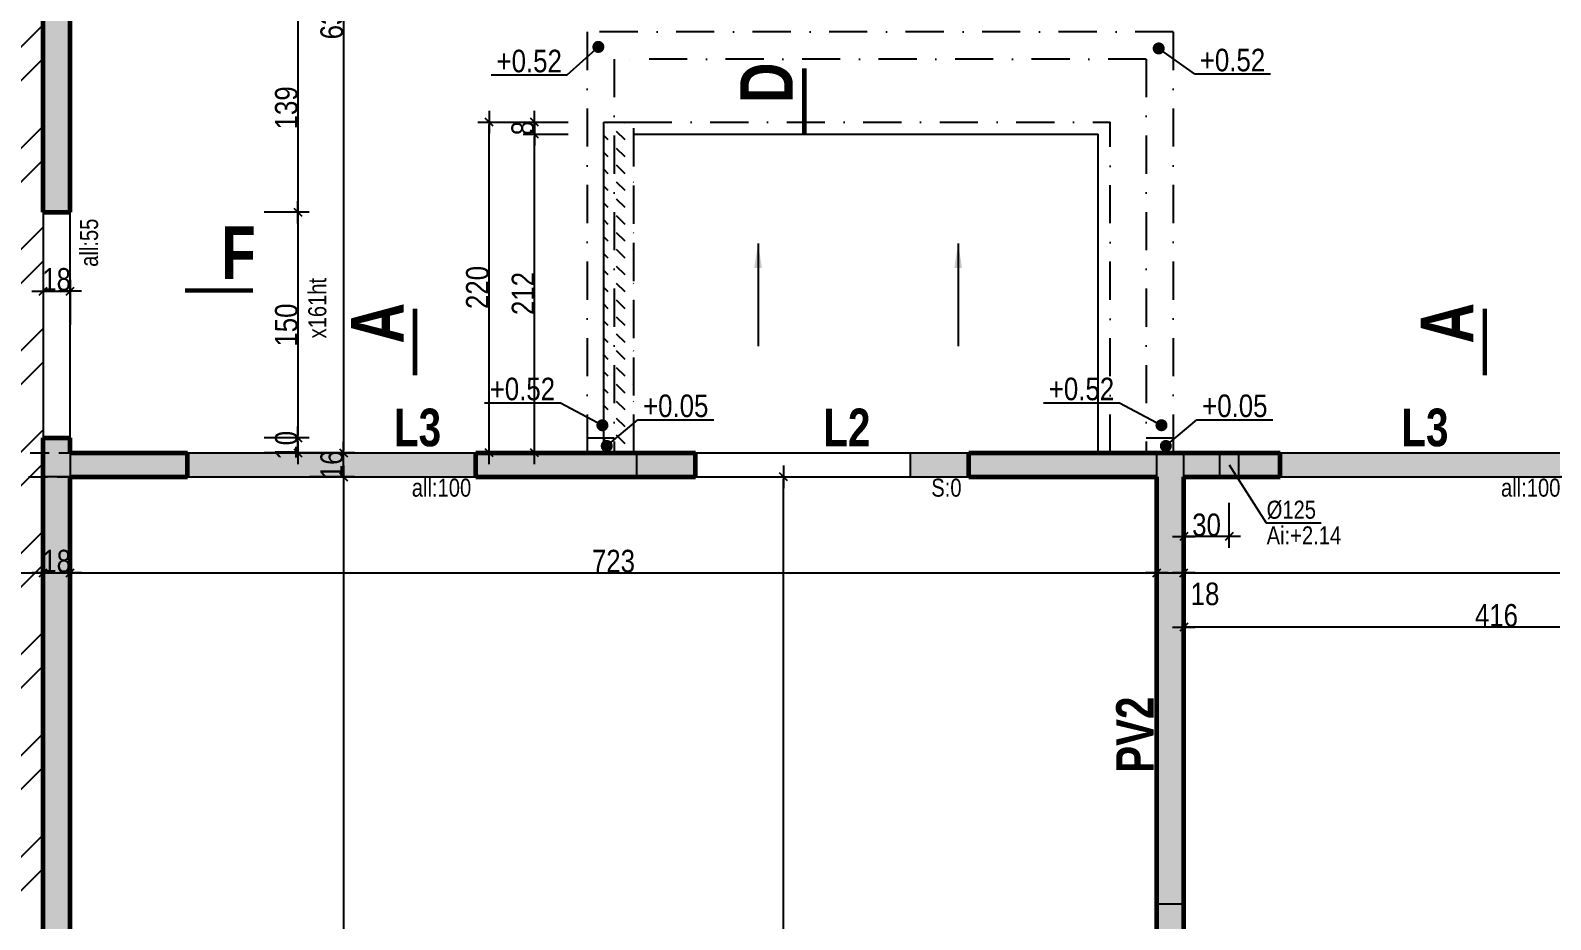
# Model space of a CAD drawing. Header units: millimetres. Extents: x -1734 to 5256, y -3612 to 588.
# Drawn here: x 2379 to 3391, y -632 to -41 of the extents above; entities that cross this region are included whole.
import ezdxf
from ezdxf.enums import TextEntityAlignment as Align

# ---------------------------------------------------------------- set-up
doc = ezdxf.new("R2010")
doc.units = ezdxf.units.MM
doc.linetypes.add('CACHEX2', pattern=[19.05, 12.7, -6.35])
doc.linetypes.add('TIRETPTX2', pattern=[50.8, 25.4, -12.7, 0, -12.7])
for name, color, linetype in [('01_cote_gen', 4, 'Continuous'), ('01_isolant ext', 2, 'TIRETPTX2'), ('01_linteaux', 2, 'Continuous'), ('01_murs_sup', 2, 'CACHEX2'), ('01_poch_murs', 253, 'Continuous'), ('01_poch_poteaux', 250, 'Continuous'), ('01_resv', 32, 'Continuous'), ('01_texte', 230, 'Continuous'), ('AA_COTES', 2, 'Continuous')]:
    doc.layers.add(name, color=color, linetype=linetype)
doc.layers.add('01_murs_coup', color=5, linetype='Continuous', lineweight=60)
doc.styles.add('Arial Narrow', font='ARIALN.TTF')
doc.styles.add('impact', font='impact.ttf')
doc.styles.add('MATTE_TXT', font='arial.ttf')
doc.styles.add('STYLE2', font='ARIALN.TTF')
doc.dimstyles.new('JB50', dxfattribs={"dimscale": 0.1, "dimtxt": 150, "dimasz": 15, "dimexe": 0.1, "dimexo": 0.1, "dimgap": 0.09, "dimtad": 1, "dimdec": 1, "dimdsep": 46, "dimtxsty": 'STYLE2', "dimblk1": 'BOND_G', "dimblk2": 'BOND_D', "dimsah": 1, "dimcen": 1.5, "dimdle": 0.01, "dimse1": 1, "dimse2": 1, "dimclrd": 4, "dimclre": 2, "dimclrt": 6, "dimazin": 2, "dimtfac": 2.333333, "dimtdec": 1, "dimtix": 1, "dimtmove": 2, "dimatfit": 3, "dimldrblk": 'BOND_G', "dimfxl": 1, "dimtolj": 1, "dimtzin": 0, "dimarcsym": 0})
pattern_1 = [(135, (-68736.468, 24963.4096), (-11.22532015, 9e-16), [7.9375, -7.9375])]

# ---------------------------------------------------------------- blocks, each defined once
blk = doc.blocks.new('BOND_G')
at = {"layer": 'AA_COTES', "color": 0}
for p, q in [((0, -5), (0, 15)), ((5, 0), (-5, 0)), ((1.77, 1.77), (-1.77, -1.77))]:
    blk.add_line(p, q, dxfattribs=at)
blk = doc.blocks.new('BOND_D')
at = {"layer": 'AA_COTES', "color": 0}
for p, q in [((5, 0), (-5, 0)), ((-1.77, -1.77), (1.77, 1.77)), ((0, 5), (0, -15))]:
    blk.add_line(p, q, dxfattribs=at)
blk = doc.blocks.new('*D33')
at = {"layer": '01_cote_gen', "color": 4, "lineweight": -2, "transparency": 16777216}
blk.add_line((2262.2, -401.5), (2386.2, -401.5), dxfattribs=at)
at = {"layer": 'DEFPOINTS', "color": 0}
for p in [(2387.7, -401.5), (2260.7, -413.9), (2387.7, -417.5)]:
    blk.add_point(p, dxfattribs=at)
at = {"layer": '01_cote_gen', "color": 4, "lineweight": -2, "transparency": 16777216, "xscale": 1.5, "yscale": 1.5, "zscale": 1.5, "rotation": 180}
blk.add_blockref('BOND_G', (2260.7, -401.5), dxfattribs=at)
at = {"layer": '01_cote_gen', "color": 4, "lineweight": -2, "transparency": 16777216, "xscale": 1.5, "yscale": 1.5, "zscale": 1.5}
blk.add_blockref('BOND_D', (2387.7, -401.5), dxfattribs=at)
at = {"layer": '01_cote_gen', "color": 6, "transparency": 16777216, "insert": (2346.9, -393), "char_height": 15, "attachment_point": 5, "style": 'STYLE2'}
blk.add_mtext('\\A1;127', dxfattribs=at)
blk = doc.blocks.new('*D97')
at = {"layer": '01_cote_gen', "color": 4, "lineweight": -2, "transparency": 16777216}
blk.add_line((2389.2, -214.1), (2404.2, -214.1), dxfattribs=at)
at = {"layer": 'DEFPOINTS', "color": 0}
for p in [(2405.7, -214.1), (2387.7, -236.6), (2405.7, -311.7)]:
    blk.add_point(p, dxfattribs=at)
at = {"layer": '01_cote_gen', "color": 4, "lineweight": -2, "transparency": 16777216, "xscale": 1.5, "yscale": 1.5, "zscale": 1.5, "rotation": 180}
blk.add_blockref('BOND_G', (2387.7, -214.1), dxfattribs=at)
at = {"layer": '01_cote_gen', "color": 4, "lineweight": -2, "transparency": 16777216, "xscale": 1.5, "yscale": 1.5, "zscale": 1.5}
blk.add_blockref('BOND_D', (2405.7, -214.1), dxfattribs=at)
at = {"layer": '01_cote_gen', "color": 6, "transparency": 16777216, "insert": (2396.7, -206.4), "char_height": 15, "attachment_point": 5, "style": 'STYLE2'}
blk.add_mtext('\\A1;18', dxfattribs=at)
blk = doc.blocks.new('*D120')
at = {"layer": '01_murs_coup', "color": 4, "lineweight": -2, "transparency": 16777216}
for p, q in [((2587.5, -320.2), (2587.5, -318.7)), ((2587.5, -337.7), (2587.5, -321.7)), ((2587.5, -339.2), (2587.5, -340.7))]:
    blk.add_line(p, q, dxfattribs=at)
at = {"layer": 'DEFPOINTS', "color": 0}
for p in [(2586.1, -321.7), (2587.5, -321.7), (2586.1, -337.7)]:
    blk.add_point(p, dxfattribs=at)
at = {"layer": '01_murs_coup', "color": 4, "lineweight": -2, "transparency": 16777216, "xscale": 1.5, "yscale": 1.5, "zscale": 1.5}
for name, p, rotation in [('BOND_D', (2587.5, -321.7), 270), ('BOND_G', (2587.5, -337.7), 90)]:
    blk.add_blockref(name, p, dxfattribs=dict(at, rotation=rotation))
at = {"layer": '01_murs_coup', "color": 6, "transparency": 16777216, "insert": (2579.8, -329.7), "char_height": 15, "attachment_point": 5, "rotation": 90, "style": 'STYLE2'}
blk.add_mtext('\\A1;16', dxfattribs=at)
blk = doc.blocks.new('*D121')
at = {"layer": '01_cote_gen', "color": 4, "lineweight": -2, "transparency": 16777216}
blk.add_line((2587.5, -339.2), (2587.5, -1029.2), dxfattribs=at)
at = {"layer": 'DEFPOINTS', "color": 0}
for p in [(2548.3, -337.7), (2580.8, -1030.7), (2587.5, -1030.7)]:
    blk.add_point(p, dxfattribs=at)
at = {"layer": '01_cote_gen', "color": 4, "lineweight": -2, "transparency": 16777216, "xscale": 1.5, "yscale": 1.5, "zscale": 1.5}
for name, p, rotation in [('BOND_G', (2587.5, -337.7), 90), ('BOND_D', (2587.5, -1030.7), 270)]:
    blk.add_blockref(name, p, dxfattribs=dict(at, rotation=rotation))
at = {"layer": '01_cote_gen', "color": 6, "transparency": 16777216, "insert": (2579.8, -684.2), "char_height": 15, "attachment_point": 5, "rotation": 90, "style": 'STYLE2'}
blk.add_mtext('\\A1;693', dxfattribs=at)
blk = doc.blocks.new('*D179')
at = {"layer": '01_cote_gen', "color": 4, "lineweight": -2, "transparency": 16777216}
blk.add_line((2389.2, -401.5), (2404.2, -401.5), dxfattribs=at)
at = {"layer": 'DEFPOINTS', "color": 0}
for p in [(2387.7, -374.8), (2405.7, -374.8), (2405.7, -401.5)]:
    blk.add_point(p, dxfattribs=at)
at = {"layer": '01_cote_gen', "color": 4, "lineweight": -2, "transparency": 16777216, "xscale": 1.5, "yscale": 1.5, "zscale": 1.5, "rotation": 180}
blk.add_blockref('BOND_G', (2387.7, -401.5), dxfattribs=at)
at = {"layer": '01_cote_gen', "color": 4, "lineweight": -2, "transparency": 16777216, "xscale": 1.5, "yscale": 1.5, "zscale": 1.5}
blk.add_blockref('BOND_D', (2405.7, -401.5), dxfattribs=at)
at = {"layer": '01_cote_gen', "color": 6, "transparency": 16777216, "insert": (2396.7, -393.8), "char_height": 15, "attachment_point": 5, "style": 'STYLE2'}
blk.add_mtext('\\A1;18', dxfattribs=at)
blk = doc.blocks.new('*D180')
at = {"layer": '01_cote_gen', "color": 4, "lineweight": -2, "transparency": 16777216}
blk.add_line((2407.2, -401.5), (3127.2, -401.5), dxfattribs=at)
at = {"layer": 'DEFPOINTS', "color": 0}
for p in [(3128.7, -401.5), (2405.7, -449.8), (3128.7, -449.8)]:
    blk.add_point(p, dxfattribs=at)
at = {"layer": '01_cote_gen', "color": 4, "lineweight": -2, "transparency": 16777216, "xscale": 1.5, "yscale": 1.5, "zscale": 1.5, "rotation": 180}
blk.add_blockref('BOND_G', (2405.7, -401.5), dxfattribs=at)
at = {"layer": '01_cote_gen', "color": 4, "lineweight": -2, "transparency": 16777216, "xscale": 1.5, "yscale": 1.5, "zscale": 1.5}
blk.add_blockref('BOND_D', (3128.7, -401.5), dxfattribs=at)
at = {"layer": '01_cote_gen', "color": 6, "transparency": 16777216, "insert": (2767.2, -393.8), "char_height": 15, "attachment_point": 5, "style": 'STYLE2'}
blk.add_mtext('\\A1;723', dxfattribs=at)
blk = doc.blocks.new('*D181')
at = {"layer": '01_cote_gen', "color": 4, "lineweight": -2, "transparency": 16777216}
blk.add_line((3130.2, -401.5), (3145.2, -401.5), dxfattribs=at)
at = {"layer": 'DEFPOINTS', "color": 0}
for p in [(3146.7, -401.5), (3146.7, -428.9), (3128.7, -449.8)]:
    blk.add_point(p, dxfattribs=at)
at = {"layer": '01_cote_gen', "color": 4, "lineweight": -2, "transparency": 16777216, "xscale": 1.5, "yscale": 1.5, "zscale": 1.5, "rotation": 180}
blk.add_blockref('BOND_G', (3128.7, -401.5), dxfattribs=at)
at = {"layer": '01_cote_gen', "color": 4, "lineweight": -2, "transparency": 16777216, "xscale": 1.5, "yscale": 1.5, "zscale": 1.5}
blk.add_blockref('BOND_D', (3146.7, -401.5), dxfattribs=at)
at = {"layer": '01_cote_gen', "color": 6, "transparency": 16777216, "insert": (3160.8, -415.6), "char_height": 15, "attachment_point": 5, "style": 'STYLE2'}
blk.add_mtext('\\A1;18', dxfattribs=at)
blk = doc.blocks.new('*D182')
at = {"layer": '01_cote_gen', "color": 4, "lineweight": -2, "transparency": 16777216}
blk.add_line((3148.2, -401.5), (4092.2, -401.5), dxfattribs=at)
at = {"layer": 'DEFPOINTS', "color": 0}
for p in [(4093.7, -401.5), (3146.7, -428.9), (4093.7, -466.7)]:
    blk.add_point(p, dxfattribs=at)
at = {"layer": '01_cote_gen', "color": 4, "lineweight": -2, "transparency": 16777216, "xscale": 1.5, "yscale": 1.5, "zscale": 1.5, "rotation": 180}
blk.add_blockref('BOND_G', (3146.7, -401.5), dxfattribs=at)
at = {"layer": '01_cote_gen', "color": 4, "lineweight": -2, "transparency": 16777216, "xscale": 1.5, "yscale": 1.5, "zscale": 1.5}
blk.add_blockref('BOND_D', (4093.7, -401.5), dxfattribs=at)
at = {"layer": '01_cote_gen', "color": 6, "transparency": 16777216, "insert": (3620.2, -393.8), "char_height": 15, "attachment_point": 5, "style": 'STYLE2'}
blk.add_mtext('\\A1;947', dxfattribs=at)
blk = doc.blocks.new('*D262')
at = {"layer": '01_cote_gen', "color": 4, "lineweight": -2, "transparency": 16777216}
blk.add_line((2557.2, -24.2), (2557.2, -160.2), dxfattribs=at)
at = {"layer": 'DEFPOINTS', "color": 0}
for p in [(2396.7, -22.7), (2396.7, -161.7), (2557.2, -161.7)]:
    blk.add_point(p, dxfattribs=at)
at = {"layer": '01_cote_gen', "color": 4, "lineweight": -2, "transparency": 16777216, "xscale": 1.5, "yscale": 1.5, "zscale": 1.5}
for name, p, rotation in [('BOND_G', (2557.2, -22.7), 90), ('BOND_D', (2557.2, -161.7), 270)]:
    blk.add_blockref(name, p, dxfattribs=dict(at, rotation=rotation))
at = {"layer": '01_cote_gen', "color": 6, "transparency": 16777216, "insert": (2549.6, -92.2), "char_height": 15, "attachment_point": 5, "rotation": 90, "style": 'STYLE2'}
blk.add_mtext('\\A1;139', dxfattribs=at)
blk = doc.blocks.new('*D263')
at = {"layer": '01_cote_gen', "color": 4, "lineweight": -2, "transparency": 16777216}
blk.add_line((2557.2, -163.2), (2557.2, -310.2), dxfattribs=at)
at = {"layer": 'DEFPOINTS', "color": 0}
for p in [(2396.7, -161.7), (2396.7, -311.7), (2557.2, -311.7)]:
    blk.add_point(p, dxfattribs=at)
at = {"layer": '01_cote_gen', "color": 4, "lineweight": -2, "transparency": 16777216, "xscale": 1.5, "yscale": 1.5, "zscale": 1.5}
for name, p, rotation in [('BOND_G', (2557.2, -161.7), 90), ('BOND_D', (2557.2, -311.7), 270)]:
    blk.add_blockref(name, p, dxfattribs=dict(at, rotation=rotation))
at = {"layer": '01_cote_gen', "color": 6, "transparency": 16777216, "insert": (2549.6, -236.7), "char_height": 15, "attachment_point": 5, "rotation": 90, "style": 'STYLE2'}
blk.add_mtext('\\A1;150', dxfattribs=at)
blk = doc.blocks.new('*D264')
at = {"layer": '01_cote_gen', "color": 4, "lineweight": -2, "transparency": 16777216}
for p, q in [((2557.2, -310.2), (2557.2, -308.7)), ((2557.2, -321.7), (2557.2, -311.7)), ((2557.2, -323.2), (2557.2, -324.7))]:
    blk.add_line(p, q, dxfattribs=at)
at = {"layer": 'DEFPOINTS', "color": 0}
for p in [(2405.7, -311.7), (2557.2, -311.7), (2483.7, -321.7)]:
    blk.add_point(p, dxfattribs=at)
at = {"layer": '01_cote_gen', "color": 4, "lineweight": -2, "transparency": 16777216, "xscale": 1.5, "yscale": 1.5, "zscale": 1.5}
for name, p, rotation in [('BOND_D', (2557.2, -311.7), 270), ('BOND_G', (2557.2, -321.7), 90)]:
    blk.add_blockref(name, p, dxfattribs=dict(at, rotation=rotation))
at = {"layer": '01_cote_gen', "color": 6, "transparency": 16777216, "insert": (2549.6, -316.7), "char_height": 15, "attachment_point": 5, "rotation": 90, "style": 'STYLE2'}
blk.add_mtext('\\A1;10', dxfattribs=at)
blk = doc.blocks.new('*D266')
at = {"layer": '01_cote_gen', "color": 4, "lineweight": -2, "transparency": 16777216}
blk.add_line((2587.5, 314.8), (2587.5, -320.2), dxfattribs=at)
at = {"layer": 'DEFPOINTS', "color": 0}
for p in [(2595, 316.3), (2587.5, -321.7), (2607.7, -321.7)]:
    blk.add_point(p, dxfattribs=at)
at = {"layer": '01_cote_gen', "color": 4, "lineweight": -2, "transparency": 16777216, "xscale": 1.5, "yscale": 1.5, "zscale": 1.5}
for name, p, rotation in [('BOND_G', (2587.5, 316.3), 90), ('BOND_D', (2587.5, -321.7), 270)]:
    blk.add_blockref(name, p, dxfattribs=dict(at, rotation=rotation))
at = {"layer": '01_cote_gen', "color": 6, "transparency": 16777216, "insert": (2579.8, -32.3), "char_height": 15, "attachment_point": 5, "rotation": 90, "style": 'STYLE2'}
blk.add_mtext('\\A1;638', dxfattribs=at)
blk = doc.blocks.new('*D456')
at = {"layer": '01_cote_gen', "color": 4, "lineweight": -2, "transparency": 16777216}
blk.add_line((2714.6, -320.2), (2714.6, -111.2), dxfattribs=at)
at = {"layer": 'DEFPOINTS', "color": 0}
for p in [(2714.6, -109.7), (2780.7, -109.7), (2767.7, -321.7)]:
    blk.add_point(p, dxfattribs=at)
at = {"layer": '01_cote_gen', "color": 4, "lineweight": -2, "transparency": 16777216, "xscale": 1.5, "yscale": 1.5, "zscale": 1.5}
for name, p, rotation in [('BOND_D', (2714.6, -109.7), 90), ('BOND_G', (2714.6, -321.7), 270)]:
    blk.add_blockref(name, p, dxfattribs=dict(at, rotation=rotation))
at = {"layer": '01_cote_gen', "color": 6, "transparency": 16777216, "insert": (2707, -215.7), "char_height": 15, "attachment_point": 5, "rotation": 90, "style": 'STYLE2'}
blk.add_mtext('\\A1;212', dxfattribs=at)
blk = doc.blocks.new('*D457')
at = {"layer": '01_cote_gen', "color": 4, "lineweight": -2, "transparency": 16777216}
blk.add_line((2684.4, -320.2), (2684.4, -103.2), dxfattribs=at)
at = {"layer": 'DEFPOINTS', "color": 0}
for p in [(2684.4, -101.7), (2821.7, -101.7), (2821.7, -321.7)]:
    blk.add_point(p, dxfattribs=at)
at = {"layer": '01_cote_gen', "color": 4, "lineweight": -2, "transparency": 16777216, "xscale": 1.5, "yscale": 1.5, "zscale": 1.5}
for name, p, rotation in [('BOND_D', (2684.4, -101.7), 90), ('BOND_G', (2684.4, -321.7), 270)]:
    blk.add_blockref(name, p, dxfattribs=dict(at, rotation=rotation))
at = {"layer": '01_cote_gen', "color": 6, "transparency": 16777216, "insert": (2676.7, -211.7), "char_height": 15, "attachment_point": 5, "rotation": 90, "style": 'STYLE2'}
blk.add_mtext('\\A1;220', dxfattribs=at)
blk = doc.blocks.new('*D458')
at = {"layer": '01_cote_gen', "color": 4, "lineweight": -2, "transparency": 16777216}
for p, q in [((2714.6, -100.2), (2714.6, -98.7)), ((2714.6, -101.7), (2714.6, -109.7)), ((2714.6, -111.2), (2714.6, -112.7))]:
    blk.add_line(p, q, dxfattribs=at)
at = {"layer": 'DEFPOINTS', "color": 0}
for p in [(2714.6, -109.7), (2780.7, -101.7), (2780.7, -109.7)]:
    blk.add_point(p, dxfattribs=at)
at = {"layer": '01_cote_gen', "color": 4, "lineweight": -2, "transparency": 16777216, "xscale": 1.5, "yscale": 1.5, "zscale": 1.5}
for name, p, rotation in [('BOND_G', (2714.6, -101.7), 270), ('BOND_D', (2714.6, -109.7), 90)]:
    blk.add_blockref(name, p, dxfattribs=dict(at, rotation=rotation))
at = {"layer": '01_cote_gen', "color": 6, "transparency": 16777216, "insert": (2706.9, -105.7), "char_height": 15, "attachment_point": 5, "rotation": 90, "style": 'STYLE2'}
blk.add_mtext('\\A1;8', dxfattribs=at)
blk = doc.blocks.new('*D571')
at = {"layer": '01_cote_gen', "color": 4, "lineweight": -2, "transparency": 16777216}
blk.add_line((2880.4, -969.2), (2880.4, -339.2), dxfattribs=at)
at = {"layer": 'DEFPOINTS', "color": 0}
for p in [(2880.4, -337.7), (2934.1, -337.7), (2902.9, -970.7)]:
    blk.add_point(p, dxfattribs=at)
at = {"layer": '01_cote_gen', "color": 4, "lineweight": -2, "transparency": 16777216, "xscale": 1.5, "yscale": 1.5, "zscale": 1.5}
for name, p, rotation in [('BOND_D', (2880.4, -337.7), 90), ('BOND_G', (2880.4, -970.7), 270)]:
    blk.add_blockref(name, p, dxfattribs=dict(at, rotation=rotation))
at = {"layer": '01_cote_gen', "color": 6, "transparency": 16777216, "insert": (2872.8, -654.2), "char_height": 15, "attachment_point": 5, "rotation": 90, "style": 'STYLE2'}
blk.add_mtext('\\A1;633', dxfattribs=at)
blk = doc.blocks.new('*D678')
at = {"layer": '01_cote_gen', "color": 4, "lineweight": -2, "transparency": 16777216}
blk.add_line((3175.3, -377.4), (3148.2, -377.4), dxfattribs=at)
at = {"layer": 'DEFPOINTS', "color": 0}
for p in [(3176.8, -329.7), (3146.7, -355), (3146.7, -377.4)]:
    blk.add_point(p, dxfattribs=at)
at = {"layer": '01_cote_gen', "color": 4, "lineweight": -2, "transparency": 16777216, "xscale": 1.5, "yscale": 1.5, "zscale": 1.5, "rotation": 180}
blk.add_blockref('BOND_D', (3146.7, -377.4), dxfattribs=at)
at = {"layer": '01_cote_gen', "color": 4, "lineweight": -2, "transparency": 16777216, "xscale": 1.5, "yscale": 1.5, "zscale": 1.5}
blk.add_blockref('BOND_G', (3176.8, -377.4), dxfattribs=at)
at = {"layer": '01_cote_gen', "color": 6, "transparency": 16777216, "insert": (3161.8, -369.7), "char_height": 15, "attachment_point": 5, "style": 'STYLE2'}
blk.add_mtext('\\A1;30', dxfattribs=at)
blk = doc.blocks.new('*D679')
at = {"layer": '01_cote_gen', "color": 4, "lineweight": -2, "transparency": 16777216}
blk.add_line((3561.2, -437.6), (3148.2, -437.6), dxfattribs=at)
at = {"layer": 'DEFPOINTS', "color": 0}
for p in [(3562.7, -329.7), (3146.7, -434.5), (3146.7, -437.6)]:
    blk.add_point(p, dxfattribs=at)
at = {"layer": '01_cote_gen', "color": 4, "lineweight": -2, "transparency": 16777216, "xscale": 1.5, "yscale": 1.5, "zscale": 1.5, "rotation": 180}
blk.add_blockref('BOND_D', (3146.7, -437.6), dxfattribs=at)
at = {"layer": '01_cote_gen', "color": 4, "lineweight": -2, "transparency": 16777216, "xscale": 1.5, "yscale": 1.5, "zscale": 1.5}
blk.add_blockref('BOND_G', (3562.7, -437.6), dxfattribs=at)
at = {"layer": '01_cote_gen', "color": 6, "transparency": 16777216, "insert": (3354.7, -429.9), "char_height": 15, "attachment_point": 5, "style": 'STYLE2'}
blk.add_mtext('\\A1;416', dxfattribs=at)

msp = doc.modelspace()

# ---------------------------------------------------------------- hatches: boundary and pattern name
at = {"layer": '01_murs_sup'}
h = msp.add_hatch(dxfattribs=at)
h.set_pattern_fill('DASH', color=256, scale=2.5, angle=135)
h.set_pattern_definition(pattern_1)
h.paths.add_polyline_path([(2263.73, 314.3), (2245.73, 314.3), (2245.73, 215.3), (2263.73, 215.3)])
h.paths.add_polyline_path([(2263.73, 125.3), (2245.73, 125.3), (2245.73, 67.3), (2263.73, 67.3)])
h.paths.add_polyline_path([(2263.73, -22.7), (2245.73, -22.7), (2245.73, -161.7), (2263.73, -161.7)])
h.paths.add_polyline_path([(2405.73, 314.3), (2387.73, 314.3), (2387.73, 215.3), (2405.73, 215.3)])
h.paths.add_polyline_path([(2405.73, 125.3), (2387.73, 125.3), (2387.73, 67.3), (2405.73, 67.3)])
h.paths.add_polyline_path([(2405.73, -22.7), (2387.73, -22.7), (2387.73, -161.7), (2405.73, -161.7)])
h.paths.add_polyline_path([(2057.73, -321.69), (1717.73, -321.69), (1625.73, -321.69), (1625.73, -337.69), (2039.73, -337.69), (2039.73, -654.68), (1721.73, -654.68), (1721.73, -995.68), (1678.73, -995.68), (1678.73, -1030.68), (1298.73, -1030.68), (1298.73, -1048.68), (1696.73, -1048.68), (1696.73, -1013.68), (2039.73, -1013.68), (2039.73, -1048.68), (2057.73, -1048.68), (2057.73, -990.68), (2039.73, -990.68), (2039.73, -995.68), (1739.73, -995.68), (1739.73, -672.68), (2039.73, -672.68), (2039.73, -857.68), (2057.73, -857.68)])
h.paths.add_polyline_path([(1353.73, -321.69), (952.73, -321.69), (853.73, -321.69), (853.73, -337.69), (954.73, -337.69), (954.73, -1030.68), (830.73, -1030.68), (830.73, -1048.68), (1196.73, -1048.68), (1196.73, -1030.68), (972.73, -1030.68), (972.73, -337.69), (1353.73, -337.69)])
h = msp.add_hatch(dxfattribs=at)
h.set_pattern_fill('DASH', color=256, scale=2.5, angle=135)
h.set_pattern_definition([(135, (-60861.466, 28600.782), (-11.22532015, 9e-16), [7.9375, -7.9375])])
h.paths.add_polyline_path([(2767.7, -101.69), (2760.73, -101.69), (2760.73, -321.69), (2767.7, -321.69)])
h.paths.add_polyline_path([(2780.73, -101.69), (2767.7, -101.69), (2767.7, -321.69), (2780.73, -321.69)])
h = msp.add_hatch(dxfattribs=at)
h.set_pattern_fill('DASH', color=256, scale=2.5, angle=135)
h.set_pattern_definition(pattern_1)
h.paths.add_polyline_path([(2263.73, -311.7), (2245.73, -311.7), (2245.73, -321.69), (2059.73, -321.69), (2059.73, -857.65), (2077.73, -857.65), (2077.73, -469.68), (2242.73, -469.68), (2242.73, -672.68), (2260.73, -672.68), (2260.73, -451.68), (2260.73, -445.68), (2250.73, -445.68), (2250.73, -451.68), (2077.73, -451.68), (2077.73, -337.69), (2250.73, -337.69), (2250.73, -343.69), (2260.73, -343.69), (2260.73, -337.69), (2263.73, -337.69)])
h.paths.add_polyline_path([(2782.73, -321.69), (2780.73, -321.69), (2405.73, -321.69), (2405.73, -311.7), (2387.73, -311.7), (2387.73, -1048.68), (2708.73, -1048.68), (2708.73, -1030.68), (2405.73, -1030.68), (2405.73, -337.69), (2782.73, -337.69)])
h.paths.add_polyline_path([(3744.73, -321.69), (3742.73, -321.69), (2964.73, -321.69), (2964.73, -337.69), (3128.73, -337.69), (3128.73, -970.68), (2942.73, -970.68), (2942.73, -1030.68), (2810.73, -1030.68), (2810.73, -1048.68), (2960.73, -1048.68), (2960.73, -988.68), (3128.73, -988.68), (3128.73, -1048.68), (3387.73, -1048.68), (3387.73, -1030.68), (3146.73, -1030.68), (3146.73, -337.69), (3744.73, -337.69)])
at = {"layer": '01_poch_murs'}
h = msp.add_hatch(dxfattribs=at)
h.set_pattern_fill('ANSI32', color=256, scale=5)
h.paths.add_polyline_path([(4093.73, -1048.68), (3639.73, -1048.68), (3639.73, -1065.68), (3629.73, -1065.68), (3629.73, -1048.68), (3489.73, -1048.68), (3387.73, -1048.68), (3128.73, -1048.68), (3128.73, -988.68), (2960.73, -988.68), (2960.73, -1048.68), (2810.73, -1048.68), (2708.73, -1048.68), (2387.73, -1048.68), (2387.73, -337.69), (2260.73, -337.69), (2260.73, -343.69), (2250.73, -343.69), (2250.73, -337.69), (2167.73, -337.69), (2167.73, -343.69), (2167.73, -349.69), (2257.72, -349.69, -0.4142136), (2167.73, -439.68), (2167.73, -445.68), (2167.73, -451.68), (2250.73, -451.68), (2250.73, -445.68), (2260.73, -445.68), (2260.73, -451.68), (2260.73, -672.68), (2242.73, -672.68), (2077.73, -672.68), (2077.73, -857.68), (2077.73, -864.68), (2087.73, -864.68, -0.2134218), (2077.73, -887.04), (2077.73, -896.93, -0.3500011), (2147.73, -984.68), (2077.73, -984.68), (2077.73, -990.68), (2077.73, -1048.68), (2059.73, -1048.68), (2059.73, -1172.68), (2332.73, -1172.68), (2387.73, -1172.68), (2701.73, -1172.68), (3387.73, -1172.68), (3489.73, -1172.68), (3629.73, -1172.68), (3629.73, -1167.68), (3639.73, -1167.68), (3639.73, -1172.68), (4093.73, -1172.68)])
h.paths.add_polyline_path([(4768.73, -1066.7), (4768.73, -1048.68), (4523.73, -1048.68), (4111.73, -1048.68), (4111.73, -1172.68), (4349.73, -1172.68), (4451.73, -1172.68), (4768.73, -1172.68), (4768.73, -1168.7)])
h.paths.add_polyline_path([(2057.73, -1048.68), (2039.73, -1048.68), (2039.73, -1013.68), (1696.73, -1013.68), (1696.73, -1048.68), (1414.73, -1048.68), (1363.73, -1048.68), (1363.73, -1155.16), (1363.73, -1172.74), (1414.73, -1172.74), (2057.73, -1172.74)])
h.paths.add_polyline_path([(1363.73, -1048.68), (1312.73, -1048.68), (830.73, -1048.68), (728.73, -1048.68), (690.73, -1048.68), (690.73, -1172.7), (711.73, -1172.7), (713.73, -1172.7), (813.73, -1172.72), (1323.73, -1172.74), (1363.73, -1172.74), (1363.73, -1155.16), (1363.73, -1149.88)])
h.paths.add_polyline_path([(2387.73, -161.7), (2387.73, -22.7), (2387.73, 67.3), (2387.73, 125.3), (2387.73, 215.3), (2387.73, 296.3), (2263.73, 296.3), (2263.73, 215.3), (2263.73, 125.3), (2263.73, 67.3), (2263.73, -22.7), (2263.73, -161.7), (2263.73, -311.7), (2263.73, -321.69), (2387.73, -321.69), (2387.73, -311.7)])
h.paths.add_polyline_path([(2387.73, -321.69), (2263.73, -321.69), (2263.73, -337.69), (2387.73, -337.69)])
h = msp.add_hatch(color=256, dxfattribs=at)
h.dxf.hatch_style = 1
h.paths.add_polyline_path([(972.73, -621.69), (954.73, -621.69), (954.73, -1030.68), (830.73, -1030.68), (830.73, -1048.68), (1312.73, -1048.68), (1312.73, -1030.68), (972.73, -1030.68)])
h.paths.add_polyline_path([(325.73, -760.69), (309.73, -760.69), (309.73, -839.69), (325.73, -839.69)])
h.paths.add_polyline_path([(325.73, -1031.69), (309.73, -1031.69), (309.73, -1172.7), (325.73, -1172.7)])
h.paths.add_polyline_path([(690.73, -1048.68), (728.73, -1048.68), (728.73, -1030.68), (672.73, -1030.68), (672.73, -1172.7), (690.73, -1172.7)])
h.paths.add_polyline_path([(2057.73, -1172.74), (1414.73, -1172.74), (1414.73, -1190.74), (2039.73, -1190.74), (2039.73, -1885.7), (1890.74, -1885.7), (1890.74, -1901.7), (2057.73, -1901.7)])
h.paths.add_polyline_path([(2077.73, -990.68), (2059.73, -990.68), (2059.73, -1048.68), (2077.73, -1048.68)])
h.paths.add_polyline_path([(2077.73, -469.68), (2242.73, -469.68), (2242.73, -672.68), (2260.73, -672.68), (2260.73, -451.68), (2167.73, -451.68), (2167.73, -445.68), (2157.73, -445.68), (2157.73, -451.68), (2059.73, -451.68), (2059.73, -857.68), (2077.73, -857.68)])
h.paths.add_polyline_path([(2405.73, -337.69), (2387.73, -337.69), (2387.73, -1048.68), (2708.73, -1048.68), (2708.73, -1030.68), (2405.73, -1030.68)])
h.paths.add_polyline_path([(2483.73, -321.69), (2405.73, -321.69), (2405.73, -337.69), (2483.73, -337.69)])
h = msp.add_hatch(color=256, dxfattribs=at)
h.dxf.hatch_style = 1
h.paths.add_polyline_path([(2821.73, -321.69), (2675.73, -321.69), (2675.73, -337.69), (2821.73, -337.69)])
h.paths.add_polyline_path([(3128.73, -321.69), (3003.73, -321.69), (3003.73, -337.69), (3128.73, -337.69)])
h.paths.add_polyline_path([(3210.73, -321.69), (3146.73, -321.69), (3146.73, -337.69), (3210.73, -337.69)])
h.paths.add_polyline_path([(3146.73, -621.69), (3128.73, -621.69), (3128.73, -970.68), (2942.73, -970.68), (2942.73, -1030.68), (2810.73, -1030.68), (2810.73, -1048.68), (2960.73, -1048.68), (2960.73, -988.68), (3128.73, -988.68), (3128.73, -1048.68), (3387.73, -1048.68), (3387.73, -1030.68), (3146.73, -1030.68)])
h.paths.add_polyline_path([(3598.73, -321.69), (3402.73, -321.69), (3402.73, -337.69), (3598.73, -337.69)])
h.paths.add_polyline_path([(3795.73, -321.69), (3695.73, -321.69), (3695.73, -337.69), (3795.73, -337.69)])
h.paths.add_polyline_path([(4286.73, -321.69), (4111.73, -321.69), (4111.73, -337.69), (4286.73, -337.69)])
h.paths.add_polyline_path([(4093.73, -321.69), (4067.73, -321.69), (4067.73, -337.69), (4093.73, -337.69)])
h.paths.add_polyline_path([(4571.73, -321.69), (4383.73, -321.69), (4383.73, -337.69), (4571.73, -337.69)])
h.paths.add_polyline_path([(4956.73, -321.69), (4837.73, -321.69), (4837.73, -337.69), (4940.73, -337.69), (4940.73, -557.69), (4956.73, -557.69)])
h.paths.add_polyline_path([(4956.73, -829.69), (4940.73, -829.69), (4940.73, -1030.68), (4523.73, -1030.68), (4523.73, -1048.68), (4768.73, -1048.68), (4768.73, -1066.7), (4786.73, -1066.7), (4786.73, -1048.68), (4956.73, -1048.68)])
h.paths.add_polyline_path([(4421.73, -1030.68), (4111.73, -1030.68), (4111.73, -621.69), (4093.73, -621.69), (4093.73, -1030.68), (3489.73, -1030.68), (3489.73, -1048.68), (4421.73, -1048.68)])
h.paths.add_polyline_path([(4710.86, -321.69), (4710.86, -337.69), (4710.86, -337.69)])
at = {"layer": '01_poch_poteaux'}
h = msp.add_hatch(color=256, dxfattribs=at)
h.dxf.hatch_style = 1
h.paths.add_polyline_path([(2405.73, 314.3), (2387.73, 314.3), (2387.73, 296.3), (2405.73, 296.3)])
h.paths.add_polyline_path([(2405.73, 296.3), (2387.73, 296.3), (2387.73, 215.3), (2405.73, 215.3)])
h.paths.add_polyline_path([(2405.73, 125.3), (2387.73, 125.3), (2387.73, 67.3), (2405.73, 67.3)])
h.paths.add_polyline_path([(2405.73, -22.7), (2387.73, -22.7), (2387.73, -161.7), (2405.73, -161.7)])
h = msp.add_hatch(color=256, dxfattribs=at)
h.dxf.hatch_style = 1
h.paths.add_polyline_path([(2405.73, -321.69), (2405.73, -311.7), (2387.73, -311.7), (2387.73, -337.69), (2405.73, -337.69)])
h = msp.add_hatch(color=256, dxfattribs=at)
h.dxf.hatch_style = 1
h.paths.add_polyline_path([(3146.73, -337.69), (3146.73, -321.69), (3128.73, -321.69), (3128.73, -337.69), (3128.73, -621.69), (3146.73, -621.69)])

# ---------------------------------------------------------------- linework, layer by layer
at = {"layer": '01_isolant ext'}
for p, q in [((2749.7, -41.71), (2749.7, -321.71)), ((3139.7, -41.71), (2749.7, -41.71)), ((3139.7, -41.71), (3139.7, -321.71)), ((2767.7, -59.71), (2767.7, -321.71)), ((3121.7, -59.71), (2767.7, -59.71)), ((3121.7, -59.71), (3121.7, -321.71)), ((2780.73, -101.69), (3097.73, -101.69)), ((3097.73, -321.69), (3097.73, -101.69))]:
    msp.add_line(p, q, dxfattribs=at)
at = {"layer": '01_linteaux'}
for p, q in [((2760.73, -321.69), (2760.73, -101.69)), ((2760.73, -101.69), (2780.73, -101.69)), ((2780.73, -109.69), (3089.73, -109.69)), ((3089.73, -321.69), (3089.73, -109.69)), ((2387.73, -161.7), (2387.73, -311.7)), ((2405.73, -311.7), (2405.73, -161.7)), ((2749.69, -311.71), (2767.69, -311.71)), ((3121.69, -311.69), (3139.69, -311.69)), ((2483.73, -321.69), (2675.73, -321.69)), ((2821.73, -321.69), (3003.73, -321.69)), ((3210.73, -321.69), (3402.73, -321.69)), ((2483.73, -337.69), (2675.73, -337.69)), ((2821.73, -337.69), (3003.73, -337.69)), ((3210.73, -337.69), (3402.73, -337.69))]:
    msp.add_line(p, q, dxfattribs=at)
at = {"layer": '01_linteaux', "linetype": 'CACHEX2'}
for p, q in [((2245.73, -321.69), (2405.73, -321.69)), ((2263.73, -337.69), (2405.73, -337.69))]:
    msp.add_line(p, q, dxfattribs=at)
at = {"layer": '01_murs_coup'}
for p, q in [((2387.73, -161.7), (2387.73, -22.7)), ((2405.73, -161.7), (2405.73, -22.7)), ((2387.73, -161.7), (2405.73, -161.7)), ((2387.73, -1048.68), (2387.73, -311.7)), ((2387.73, -311.7), (2405.73, -311.7)), ((2405.73, -321.69), (2405.73, -311.7)), ((2405.73, -321.69), (2483.73, -321.69)), ((2483.73, -337.69), (2483.73, -321.69)), ((2675.73, -321.69), (2821.73, -321.69)), ((2675.73, -337.69), (2675.73, -321.69)), ((2821.73, -337.69), (2821.73, -321.69)), ((3003.73, -321.69), (3210.73, -321.69)), ((3003.73, -337.69), (3003.73, -321.69)), ((3210.73, -337.69), (3210.73, -321.69)), ((2405.73, -1030.68), (2405.73, -337.69)), ((2405.73, -337.69), (2483.73, -337.69)), ((2675.73, -337.69), (2821.73, -337.69)), ((3003.73, -337.69), (3128.73, -337.69)), ((3128.73, -970.68), (3128.73, -337.69)), ((3146.73, -1030.68), (3146.73, -337.69)), ((3146.73, -337.69), (3210.73, -337.69))]:
    msp.add_line(p, q, dxfattribs=at)
at = {"layer": '01_murs_sup', "ltscale": 2}
for p, q in [((2387.73, -161.7), (2387.73, -22.7)), ((2405.73, -161.7), (2405.73, -22.7)), ((2760.73, -321.69), (2760.73, -101.69)), ((2760.73, -101.69), (2780.73, -101.69)), ((2780.73, -321.69), (2780.73, -101.69)), ((2780.73, -321.69), (2780.73, -101.69)), ((2387.73, -161.7), (2405.73, -161.7)), ((2387.73, -1048.68), (2387.73, -311.7)), ((2387.73, -311.7), (2405.73, -311.7)), ((2405.73, -321.69), (2405.73, -311.7)), ((2405.73, -321.69), (2780.73, -321.69)), ((2780.73, -321.69), (2782.73, -321.69)), ((2782.73, -337.69), (2782.73, -321.69)), ((2964.73, -321.69), (3742.73, -321.69)), ((2964.73, -337.69), (2964.73, -321.69)), ((2405.73, -1030.68), (2405.73, -337.69)), ((2405.73, -337.69), (2782.73, -337.69)), ((2964.73, -337.69), (3128.73, -337.69)), ((3128.73, -970.68), (3128.73, -337.69)), ((3146.73, -1030.68), (3146.73, -337.69)), ((3146.73, -337.69), (3744.73, -337.69))]:
    msp.add_line(p, q, dxfattribs=at)
at = {"layer": '01_poch_murs'}
for p, q in [((3128.73, -337.69), (3128.73, -321.69)), ((3146.73, -337.69), (3146.73, -321.69)), ((3128.73, -621.69), (3146.73, -621.69))]:
    msp.add_line(p, q, dxfattribs=at)
at = {"layer": '01_poch_poteaux'}
for p, q in [((2405.73, -321.69), (2405.73, -337.69)), ((2405.73, -337.69), (2387.73, -337.69))]:
    msp.add_line(p, q, dxfattribs=at)
at = {"layer": '01_resv'}
for p, q in [((3170.52, -321.69), (3170.53, -337.69)), ((3183.02, -321.69), (3183.03, -337.69)), ((3176.77, -329.69), (3201.54, -368.27)), ((3201.54, -368.27), (3238.16, -368.27))]:
    msp.add_line(p, q, dxfattribs=at)
msp.add_solid([(3170.52, -321.69), (3170.53, -337.69), (3183.03, -337.69), (3183.02, -321.69)], dxfattribs=at)
at = {"layer": '01_texte'}
for p, q in [((2736.41, -70.3), (2757.14, -51.66)), ((3153.78, -69.64), (3129.98, -52.68)), ((2685.86, -70.3), (2736.41, -70.3)), ((3153.78, -69.64), (3204.34, -69.64)), ((2863.4, -182.38), (2863.4, -250.63)), ((2996.57, -182.38), (2996.57, -250.63)), ((2681.3, -288.46), (2731.86, -288.46)), ((2731.86, -288.46), (2759.83, -303.35)), ((3053.3, -288.45), (3103.86, -288.45)), ((3103.86, -288.45), (3131.83, -303.34)), ((2762.73, -317.14), (2783.34, -299.66)), ((2783.34, -299.66), (2833.89, -299.66)), ((3134.73, -317.13), (3155.34, -299.65)), ((3155.34, -299.65), (3205.89, -299.65))]:
    msp.add_line(p, q, dxfattribs=at)
at = {"layer": '01_texte', "const_width": 4}
for points in [[(2755.14, -51.66, 1), (2759.14, -51.66, 1)], [(3127.98, -52.68, 1), (3131.98, -52.68, 1)], [(2757.83, -303.35, 1), (2761.83, -303.35, 1)], [(3129.83, -303.34, 1), (3133.83, -303.34, 1)], [(2760.73, -317.14, 1), (2764.73, -317.14, 1)], [(3132.73, -317.13, 1), (3136.73, -317.13, 1)]]:
    msp.add_lwpolyline(points, format="xyb", close=True, dxfattribs=at)
at = {"layer": '01_texte', "const_width": 3}
for points in [[(2894.17, -65.91), (2894.17, -110.16)], [(2527.43, -213.68), (2482.18, -213.68)], [(2635.17, -225.81), (2635.17, -270.06)], [(3347.02, -225.81), (3347.02, -270.06)]]:
    msp.add_lwpolyline(points, dxfattribs=at)
at = {"layer": '01_texte'}
for points in [[(2863.4, -182.38), (2860.79, -198.82), (2863.4, -198.82)], [(2863.4, -182.38), (2866.01, -198.82), (2863.4, -198.82)], [(2996.57, -182.38), (2993.96, -198.82), (2996.57, -198.82)], [(2996.57, -182.38), (2999.18, -198.82), (2996.57, -198.82)]]:
    msp.add_solid(points, dxfattribs=at)

# ---------------------------------------------------------------- texts
at = {"layer": '01_resv', "style": 'MATTE_TXT', "width": 0.8}
for s, p in [('%%C125', (3201.81, -369.13)), ('Ai:+2.14', (3201.81, -386.22))]:
    msp.add_text(s, height=12, dxfattribs=at).set_placement(p, align=Align.BOTTOM_LEFT)
at = {"layer": '01_texte', "style": 'Arial Narrow'}
for s, p in [('+0.52', (2689.41, -68.55)), ('+0.52', (3157.34, -67.9)), ('+0.52', (2684.86, -286.71)), ('+0.52', (3056.86, -286.7)), ('+0.05', (2786.89, -297.92)), ('+0.05', (3158.89, -297.91))]:
    msp.add_text(s, height=15, dxfattribs=at).set_placement(p)
at = {"layer": '01_texte', "style": 'impact'}
for s, height, rotation, p in [('D', 35, 90, (2897.02, -75.57)), ('F', 35, 0, (2517.77, -216.53)), ('A', 35, 90, (2638.02, -235.47)), ('A', 35, 90, (3349.87, -235.47)), ('PV2', 25, 90, (3134.19, -509.18))]:
    msp.add_text(s, height=height, rotation=rotation, dxfattribs=at).set_placement(p, align=Align.BOTTOM_CENTER)
at = {"layer": '01_texte', "style": 'MATTE_TXT', "width": 0.8}
for s, p in [('all:55', (2427.85, -181.93)), ('x161ht', (2579.73, -225.46))]:
    msp.add_text(s, height=12, rotation=90, dxfattribs=at).set_placement(p, align=Align.BOTTOM_CENTER)
at = {"layer": '01_texte', "style": 'impact'}
for s, p in [('L3', (2636.87, -324.79)), ('L2', (2922.5, -324.79)), ('L3', (3307.14, -324.79))]:
    msp.add_text(s, height=25, dxfattribs=at).set_placement(p, align=Align.BOTTOM_CENTER)
at = {"layer": '01_texte', "style": 'MATTE_TXT', "width": 0.8}
for s, p in [('all:100', (2652.79, -354.46)), ('S:0', (2988.73, -354.46)), ('all:100', (3377.5, -354.46))]:
    msp.add_text(s, height=12, dxfattribs=at).set_placement(p, align=Align.BOTTOM_CENTER)

# ---------------------------------------------------------------- dimensions: what is measured, and where the dimension line sits
at = {"layer": '01_cote_gen'}
dim = msp.add_linear_dim(base=(2587.5, -321.69), p1=(2595, 316.3), p2=(2607.69, -321.69), angle=90, dimstyle='JB50', dxfattribs=at)
dim.commit()
dim.dimension.update_dxf_attribs({"geometry": '*D266', "text_midpoint": (2579.84, -32.33), "dimtype": 160})
for base, p1, p2, picture, middle in [((2557.22, -161.7), (2396.73, -22.7), (2396.73, -161.7), '*D262', (2549.56, -92.2)), ((2684.41, -101.69), (2821.73, -321.69), (2821.73, -101.69), '*D457', (2676.75, -211.69)), ((2714.58, -109.69), (2780.73, -101.69), (2780.73, -109.69), '*D458', (2706.91, -105.69)), ((2714.58, -109.69), (2767.7, -321.69), (2780.73, -109.69), '*D456', (2707.04, -215.69)), ((2557.22, -311.7), (2396.73, -161.7), (2396.73, -311.7), '*D263', (2549.56, -236.7)), ((2557.22, -311.7), (2483.73, -321.69), (2405.73, -311.7), '*D264', (2549.56, -316.7)), ((2587.5, -1030.68), (2548.27, -337.69), (2580.76, -1030.68), '*D121', (2579.84, -684.19)), ((2880.42, -337.69), (2902.92, -970.68), (2934.08, -337.69), '*D571', (2872.75, -654.19))]:
    dim = msp.add_linear_dim(base=base, p1=p1, p2=p2, angle=90, dimstyle='JB50', dxfattribs=at)
    dim.commit()
    dim.dimension.update_dxf_attribs({"geometry": picture, "text_midpoint": middle})
for base, p1, p2, picture, middle in [((2405.73, -214.06), (2387.73, -236.56), (2405.73, -311.7), '*D97', (2396.73, -206.39)), ((3146.73, -377.4), (3176.77, -329.69), (3146.73, -355), '*D678', (3161.75, -369.73)), ((3146.73, -437.59), (3562.69, -329.69), (3146.73, -434.51), '*D679', (3354.71, -429.93)), ((2405.73, -401.49), (2387.73, -374.79), (2405.73, -374.79), '*D179', (2396.73, -393.82)), ((3128.73, -401.49), (2405.73, -449.79), (3128.73, -449.79), '*D180', (2767.23, -393.82)), ((4093.73, -401.49), (3146.73, -428.89), (4093.73, -466.69), '*D182', (3620.23, -393.82))]:
    dim = msp.add_linear_dim(base=base, p1=p1, p2=p2, dimstyle='JB50', dxfattribs=at)
    dim.commit()
    dim.dimension.update_dxf_attribs({"geometry": picture, "text_midpoint": middle})
for base, p1, p2, picture, middle in [((2387.73, -401.49), (2260.73, -413.92), (2387.73, -417.5), '*D33', (2346.88, -392.99)), ((3146.73, -401.49), (3128.73, -449.79), (3146.73, -428.89), '*D181', (3160.78, -415.59))]:
    dim = msp.add_linear_dim(base=base, p1=p1, p2=p2, dimstyle='JB50', dxfattribs=at)
    dim.commit()
    dim.dimension.update_dxf_attribs({"geometry": picture, "text_midpoint": middle, "dimtype": 160})
at = {"layer": '01_murs_coup'}
dim = msp.add_linear_dim(base=(2587.5, -321.69), p1=(2586.07, -337.69), p2=(2586.07, -321.69), angle=90, dimstyle='JB50', dxfattribs=at)
dim.commit()
dim.dimension.update_dxf_attribs({"geometry": '*D120', "text_midpoint": (2579.84, -329.69)})

doc.saveas('drawing.dxf')
